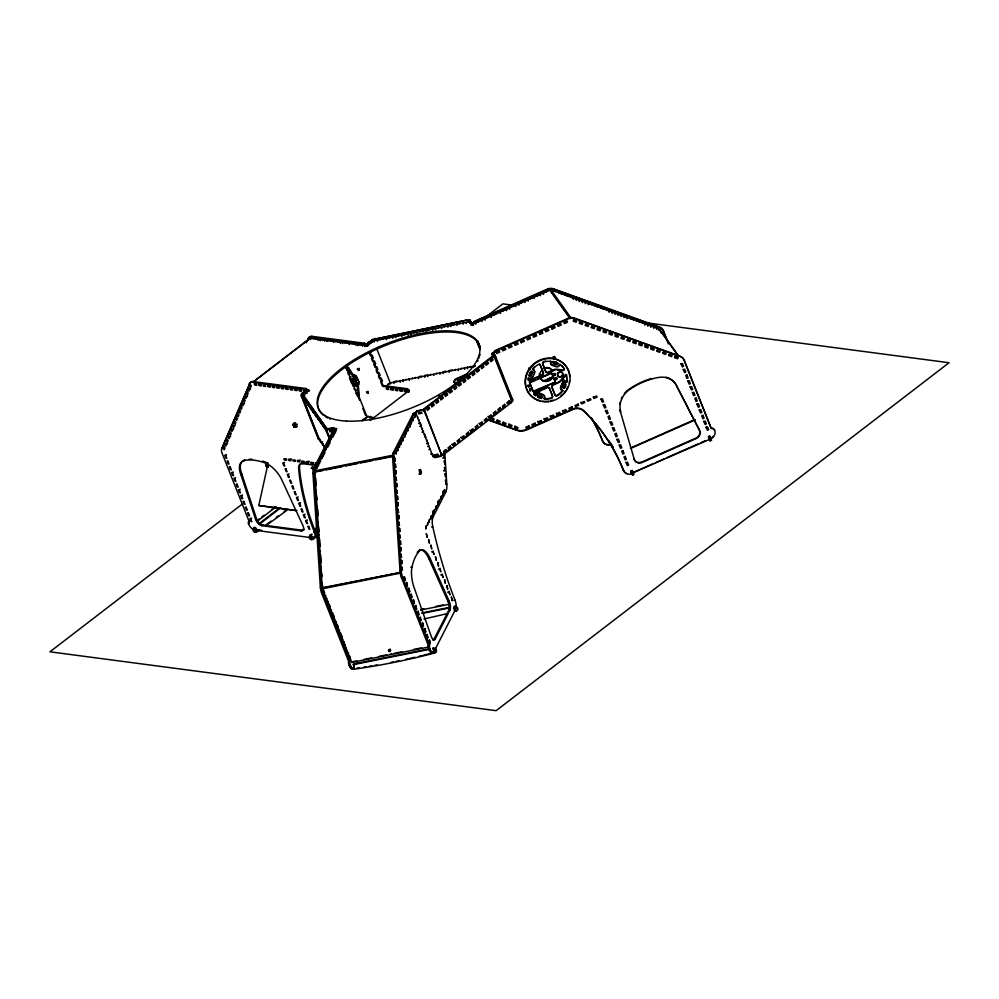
<?xml version="1.0" encoding="UTF-8"?>
<svg xmlns="http://www.w3.org/2000/svg" width="999" height="999" viewBox="0 0 999 999"><rect width="100%" height="100%" fill="white"/><g stroke="black" fill="none" stroke-linecap="round" stroke-linejoin="round"><path stroke-width="1.5" d="M553.508 374.15C554.158 377.11 556.88 372.452 553.908 373.526M390.297 650.824C387.637 647.34 389.011 654.095 390.634 649.937M528.596 378.396L528.421 379.583A1.261 1.149 -35.4 0 0 530.132 380.656L542.232 375.312A2.023 1.848 -35.4 0 0 543.394 372.777L540.471 365.384A1.711 1.561 -35.4 0 0 538.049 364.66L537.587 364.947A20.067 18.319 -35.4 0 0 533.404 368.619L533.066 369.667A3.034 2.772 -35.4 0 1 534.515 373.339L532.842 376.985A3.034 2.772 -35.4 0 1 528.871 378.559L528.271 377.947L528.096 379.133A1.261 1.149 -35.4 0 0 529.807 380.207L541.908 374.862A2.023 1.848 -35.4 0 0 543.069 372.327L540.147 364.935A1.711 1.561 -35.4 0 0 539.398 364.073M566.62 381.493L566.346 381.331A3.034 2.772 -35.4 0 0 562.362 382.917L560.701 386.563A3.034 2.772 -35.4 0 0 562.15 390.222L562.899 390.771L561.9 391.983A20.067 18.319 -35.4 0 1 557.654 395.592L557.492 395.691A1.711 1.561 -35.4 0 1 555.069 394.98L552.147 387.575A2.023 1.848 -35.4 0 1 553.309 385.027L558.354 382.792A7.205 6.581 -35.4 0 0 561.413 380.407L566.458 374.9L566.933 381.943L566.433 374.613L565.159 374.675L561.088 379.945A7.205 6.581 -35.4 0 1 558.041 382.342L552.984 384.578M528.946 375.474L529.832 373.102M539.522 391.196L538.274 392.12L538.261 391.034M552.472 362.038C553.109 365.522 561.301 364.797 556.218 362.15M355.644 378.908L354.957 377.385A5.445 2.91 52.5 0 1 353.833 375.761L348.564 367.744A1.299 0.687 52.5 0 0 347.402 366.795L346.278 367.47L357.654 396.203L358.791 395.542A1.299 0.687 52.5 0 0 359.278 394.817L358.429 387.375A5.445 2.91 52.5 0 1 358.316 385.889L357.592 384.066A7.892 4.221 52.5 0 1 356.606 382.442L355.931 380.731A7.892 4.221 52.5 0 1 355.669 379.208L355.819 378.509L356.705 378.996M296.341 510.651L258.791 505.506L267.52 465.871L268.481 466.183L265.846 465.646L267.52 465.871M435.077 639.223A6.119 2.323 78.7 0 1 431.293 636.5L414.61 588.948A18.407 6.968 78.7 0 1 412.025 566.92L412.337 565.534A69.243 26.236 78.7 0 1 419.992 550.561L420.654 550.049A21.029 7.967 78.7 0 1 430.144 558.528L449.263 601.386A6.119 2.323 78.7 0 1 449.975 610.089L435.077 639.223L433.853 639.472A6.119 2.323 78.7 0 1 433.054 640.234M296.091 426.211L296.978 426.323L293.793 426.848L295.529 425.936L295.08 424.787L293.107 425.124L294.905 423.364M294.118 425.524L293.219 424.662M535.501 395.829L535.314 394.955A3.034 2.772 -35.4 0 1 539.235 393.219L542.857 394.53A3.034 2.772 -35.4 0 1 544.143 398.264L545.466 399.088A20.067 18.319 -35.4 0 0 550.874 398.526L551.386 398.376A1.786 1.636 -35.4 0 0 552.609 396.054L549.687 388.661A2.023 1.848 -35.4 0 0 547.152 387.749L535.039 393.094A1.299 1.186 -35.4 0 0 534.59 395.142L535.639 395.404A3.034 2.772 -35.4 0 1 539.547 393.668L543.181 394.98A3.034 2.772 -35.4 0 1 544.467 398.713L544.28 399.001M559.165 365.159A3.034 2.772 -35.4 0 0 559.577 364.498L559.902 364.947A3.034 2.772 -35.4 0 1 555.981 366.67L552.36 365.359A3.034 2.772 -35.4 0 1 551.061 361.626L549.737 361.251A20.067 18.319 -35.4 0 0 544.318 361.9L544.143 361.963A1.711 1.561 -35.4 0 0 542.919 364.285L545.854 371.69A2.023 1.848 -35.4 0 0 548.389 372.602L553.746 370.229A7.193 6.556 -35.4 0 1 557.192 369.742C559.203 371.141 567.832 371.391 563.161 367.245M563.985 384.091L564.81 383.104M252.759 529.233A6.756 3.609 52.5 0 1 248.551 523.951A3.546 1.898 52.5 0 1 249.038 521.291L222.128 453.309A8.104 4.333 52.5 0 1 221.753 448.638L250.037 383.079A8.154 4.358 52.5 0 1 253.034 381.543L305.619 388.486A3.372 1.798 52.5 0 1 308.391 390.534M250.037 383.079L221.753 448.638M226.611 444.243L225.836 446.066L224.887 445.167L225.662 443.344L226.611 444.243L227.51 443.544M229.695 436.925L228.921 438.748L227.972 437.862L228.746 436.026L229.695 436.925L230.607 436.226M232.779 429.62L232.005 431.443L231.056 430.544L231.83 428.721L232.779 429.62L233.691 428.921M234.328 425.961L233.554 427.784L232.592 426.885L233.366 425.062L234.328 425.961L235.227 425.262M243.581 404.021L242.807 405.844L241.858 404.957L242.62 403.121L243.581 404.021L244.48 403.321M246.666 396.715L245.891 398.539L244.942 397.639L245.717 395.816L246.666 396.715L247.565 396.016M249.75 389.398L248.976 391.221L248.027 390.322L248.801 388.499L249.75 389.398L250.662 388.698M306.218 342.769L308.916 337.837A8.154 4.358 52.5 0 1 311.913 336.313L364.498 343.244A3.372 1.798 52.5 0 1 367.707 346.041M307.717 340.659L308.916 337.837M309.215 339.61L309.678 338.511L310.639 339.41L310.177 338.261L253.434 381.855M562.562 387.125C565.921 392.22 566.883 379.258 563.861 385.664C560.976 390.734 567.207 386.551 565.309 383.092M563.586 385.114L562.937 386.463M570.204 318.781L550.611 291.246L551.161 290.047L659.103 328.958L678.683 356.493M509.09 424.413L508.541 425.611L511.525 426.685L512.062 425.487L508.766 423.963M515.047 426.561L514.497 427.759L517.482 428.833L518.031 427.634L514.735 426.111M573.276 299.413L573.501 297.764L570.841 297.14M576.261 300.487L576.485 298.838M579.245 301.561L579.47 299.912L577.484 299.2M573.751 319.93L573.201 321.129L576.186 322.202L576.735 321.004L573.426 319.48M582.23 302.635L582.454 300.986M585.202 303.708L585.439 302.06M579.707 322.09L579.17 323.289L582.142 324.363L582.692 323.164L579.395 321.628M588.186 304.782L588.411 303.134L591.72 304.658M597.602 328.534L597.052 329.732L600.037 330.806L600.586 329.608L597.277 328.084M609.053 312.312L609.29 310.664L606.63 310.04M603.571 330.681L603.021 331.88L606.006 332.954L606.543 331.755L603.246 330.232M612.037 313.386L612.275 311.738L615.247 312.812L615.022 314.46M609.527 332.829L608.978 334.028L611.962 335.102L612.512 333.903L609.215 332.38M618.006 315.534L618.231 313.886L621.216 314.96L620.991 316.608M615.496 334.977L614.947 336.176L617.931 337.262L618.468 336.051L615.172 334.528M623.963 317.682L624.2 316.034L627.172 317.108L626.947 318.756M633.378 341.433L632.829 342.632L635.814 343.706L636.363 342.507L633.066 340.984M644.842 325.212L645.067 323.564L642.407 322.939M639.348 343.581L638.798 344.78L641.783 345.854L642.332 344.655L639.023 343.132M647.827 326.286L648.051 324.638L651.036 325.711L650.799 327.36M645.304 345.729L644.767 346.928L647.739 348.002L648.289 346.803L644.992 345.279M653.783 328.434L654.008 326.785L656.992 327.859L656.768 329.508M651.273 347.877L650.724 349.076L653.708 350.149L654.258 348.951L650.948 347.427M675.124 356.481L674.575 357.679L677.559 358.753L678.109 357.555L674.812 356.031M529.97 372.814L531.043 371.153M326.473 431.456L326.81 430.794A2.023 1.698 27.1 0 1 327.972 428.696L332.867 427.709A2.023 1.698 27.1 0 1 335.389 429.071L336.638 428.883L335.077 429.795A2.023 1.698 27.1 0 0 332.53 428.371L327.635 429.358A2.023 1.698 27.1 0 0 326.473 431.456L329.608 439.373M327.635 429.358L327.972 428.696M326.823 432.317L326.81 430.794M375.237 338.461A2.01 1.686 27.1 0 0 374.088 340.547L373.738 341.208A2.01 1.686 27.1 0 1 374.887 339.123L467.107 320.017A2.023 1.698 27.1 0 1 469.63 321.378M332.53 428.371L332.867 427.709M329.92 431.693L329.445 430.544L332.867 429.27M428.946 648.875L353.509 664.01L354.32 667.557L353.097 667.807A6.756 2.56 78.7 0 1 349.113 665.346A3.546 1.349 78.7 0 1 348.589 661.263L321.678 593.294A8.104 3.072 78.7 0 1 320.342 587.25L312.949 473.501A8.154 3.084 78.7 0 1 313.586 468.643L333.529 429.657L334.752 429.408A3.372 1.274 78.7 0 1 336.413 429.945M380.032 339.648L380.369 338.986M354.32 667.557A6.756 2.56 78.7 0 1 350.349 665.109A3.546 1.349 78.7 0 1 349.825 661.026L322.902 593.044A8.104 3.072 78.7 0 1 321.566 587L314.185 473.251A8.154 3.084 78.7 0 1 314.822 468.394L334.752 429.408M335.077 429.795L335.414 429.133M322.864 470.504L315.309 472.028L314.86 470.866L336.513 428.534L334.066 429.021M383.092 339.036L383.429 338.374M389.223 337.799L389.56 337.138M392.619 336.526L392.744 338.336M395.691 335.914L395.804 337.724M398.414 335.951L398.751 335.289L396.703 335.701M404.545 334.727L404.882 334.066L401.81 334.677M407.942 333.454L408.067 335.264M413.736 332.879L414.073 332.217M419.867 331.656L420.204 330.994M396.665 381.693L397.015 381.031L393.943 381.643M422.927 331.031L423.264 330.369M400.075 380.407L400.187 382.23M402.797 380.469L403.134 379.795M429.058 329.807L429.395 329.146L427.347 329.558M405.869 379.845L406.206 379.183M408.928 379.233L409.265 378.571M435.527 327.909L435.639 329.732M411.988 378.621L412.337 377.947M438.249 327.959L438.586 327.297M415.06 378.009L415.397 377.335M444.38 326.735L444.717 326.074M421.178 376.773L421.528 376.111L419.48 376.523M447.777 325.449L447.902 327.272M427.659 374.875L427.772 376.698M453.571 324.887L453.908 324.225L451.873 324.638M430.382 374.925L430.719 374.263M428.633 647.015L351.698 662.462L322.515 588.748L322.727 586.151L320.941 586.038L320.791 583.903M350.362 666.97A2.535 2.11 27.1 0 0 353.658 669.243A736.213 614.86 27.1 0 0 434.565 653.009L434.902 652.347A2.535 2.11 27.1 0 0 436.338 649.725A2.535 2.11 27.1 0 0 433.191 648.026L433.991 651.573L432.767 651.81A6.756 2.56 78.7 0 1 428.796 649.362A3.546 1.349 78.7 0 1 428.271 645.279L401.348 577.31A8.104 3.072 78.7 0 1 400.012 571.253L392.632 457.517A8.154 3.084 78.7 0 1 393.269 452.659L413.199 413.673L414.423 413.424A3.372 1.274 78.7 0 1 416.408 414.647L432.829 456.118A2.023 1.698 27.1 0 0 435.352 457.48L440.259 456.493A2.023 1.698 27.1 0 0 441.408 454.395L424.875 411.113A2.023 1.698 27.1 0 0 422.352 409.752L417.445 410.739A2.023 1.698 27.1 0 0 416.171 412.15M459.702 323.651L460.039 322.989M433.991 651.573A6.756 2.56 78.7 0 1 430.02 649.113A3.546 1.349 78.7 0 1 429.495 645.029L402.585 577.06A8.104 3.072 78.7 0 1 401.236 571.003L393.856 457.267A8.154 3.084 78.7 0 1 394.493 452.41L414.423 413.424M399.013 446.116L399.862 444.455L399.463 447.277L399.013 446.116L397.789 446.366M405.781 432.892L406.63 431.231L406.231 434.041L405.781 432.879L404.545 433.141M410.015 424.612L409.615 427.422L410.015 424.612L410.464 425.774M410.851 422.964L411.7 421.303L411.301 424.113L410.851 422.964L409.627 423.214M412.537 419.655L413.386 417.994L412.999 420.816L412.55 419.655M414.747 413.798L416.296 412.837M415.984 413.561L415.959 413.499A2.023 1.698 27.1 0 1 417.107 411.401L417.445 410.739M436.501 373.701L436.85 373.027M324.675 592.694L323.114 593.593M463.099 322.377L463.224 324.188M325.474 596.228L325.811 595.566M439.91 372.415L440.022 374.238M374.887 339.123L467.107 320.017M417.557 417.532L417.894 416.87M417.107 411.401L422.352 409.752M326.611 599.113L326.948 598.451M442.982 371.803L443.094 373.626M418.693 420.417L419.031 419.742M424.875 411.113L424.538 411.775A2.023 1.698 27.1 0 0 422.015 410.414M327.759 601.985L328.097 601.323M424.875 412.637L425.212 411.975M445.704 371.853L446.041 371.191L443.993 371.603M451.823 370.629L452.172 369.955M422.115 429.058L422.452 428.384M331.518 609.964L329.945 610.876M423.588 431.268L422.028 432.167M454.895 370.005L455.232 369.343M424.4 434.815L424.725 434.14L425.537 437.699L425.874 437.025M333.454 616.383L333.791 615.721M461.026 368.781L461.363 368.107M334.59 619.268L332.655 612.849L331.094 613.748M426.673 440.571L427.01 439.91M464.423 367.495L464.535 369.318M335.739 622.14L336.076 621.478M428.146 442.782L426.585 443.693M467.495 366.883L467.607 368.706M470.217 366.933L470.554 366.271M339.161 630.781L339.498 630.119M432.492 455.257L432.829 454.595L433.291 455.744M432.829 456.118L433.166 455.457M341.433 636.538L341.77 635.876M435.352 457.48L435.689 456.818M342.582 639.422L340.634 633.004L339.073 633.915M343.718 642.307L344.056 641.645M441.071 453.534L441.408 452.872M440.259 456.493L440.596 455.831M345.192 644.517L343.631 645.429M348.276 653.821L348.614 653.159M350.562 659.577L349.75 656.043L348.189 656.942M351.698 662.462L352.035 661.8M353.746 666.121L353.509 664.01M433.728 511.063L434.577 509.415L434.178 512.212L433.728 511.063L432.505 511.313M438.798 501.148L439.647 499.488L439.26 502.297L438.798 501.148L437.574 501.386M443.881 491.221L444.717 489.572L444.33 492.37L443.881 491.221L442.644 491.471M356.056 664.16L357.455 661.425M353.658 669.243L353.996 668.581M455.994 608.179A6.756 2.56 78.7 0 0 455.044 600.162A203.321 77.023 78.7 0 1 432.892 527.272L432.792 526.81A10.252 3.884 78.7 0 1 433.067 516.97L445.754 492.157A13.449 5.095 78.7 0 0 446.815 484.103L444.83 453.471M410.851 594.642L411.188 593.98L411.988 597.514L410.851 594.642L409.627 594.88M432.842 551.635L433.179 550.973L433.978 554.52L432.842 551.635L431.605 551.885M389.697 649.612L388.436 649.75L388.961 651.51L390.222 651.36L390.035 648.95M390.222 651.36L390.559 650.699M439.672 568.918L440.01 568.256L440.821 571.803L439.672 568.918L438.449 569.168M419.967 617.669L420.304 617.02L421.103 620.554L419.967 617.669L418.743 617.919M441.958 574.675L442.295 574.013L443.094 577.559L441.958 574.675L440.734 574.924M426.81 634.952L427.147 634.29L427.947 637.837L426.81 634.952L425.586 635.202M448.801 591.957L449.138 591.296L449.937 594.83L448.801 591.957L447.577 592.195M433.853 639.472L448.751 610.339A6.119 2.323 78.7 0 0 448.039 601.635L428.921 558.778A21.029 7.967 78.7 0 0 419.418 550.299L418.768 550.811A69.243 26.236 78.7 0 0 417.182 552.472M454.158 607.017L454.495 606.356A2.535 2.11 27.1 0 1 457.654 608.054A2.535 2.11 27.1 0 1 456.206 610.676L455.869 611.338A2.535 2.11 27.1 0 0 457.317 608.716A2.535 2.11 27.1 0 0 454.158 607.017L455.294 609.889L435.027 649.537M433.416 650.124L433.753 649.462M527.759 385.177L528.571 386.613L529.258 385.102M354.146 378.509L353.334 378.171M562.587 390.322L561.575 391.533A20.067 18.319 -35.4 0 1 557.342 395.142L557.18 395.242A1.711 1.561 -35.4 0 1 554.757 394.518L551.823 387.125M266.184 463.324L268.157 463.249M529.557 389.086L529.945 390.709L530.881 389.185M537.537 395.154C535.776 398.389 545.379 398.601 541.221 396.141M249.126 383.766A8.154 4.358 52.5 0 1 252.123 382.242L253.034 381.543M308.004 338.536A8.154 4.358 52.5 0 1 311.001 337L311.913 336.313M252.947 382.105L309.678 338.511M313.074 338.649L313.986 337.949M315.309 338.936L316.208 338.236M320.679 338.836L319.767 339.523L320.229 340.671M322.003 339.822L325.137 339.423L324.238 340.11L324.687 341.271M328.696 340.709L329.595 340.01M330.931 340.996L331.83 340.297M274.275 386.526L274.737 387.674L272.502 387.387L272.053 386.226L275.187 385.826M335.389 341.583L336.288 340.896M278.733 387.113L279.196 388.261L276.96 387.974L276.511 386.813L279.645 386.413M337.612 341.883L338.524 341.183M283.204 387.699L283.654 388.848L281.431 388.561L280.969 387.412L284.103 387M344.305 342.769L345.217 342.07M346.541 343.057L347.452 342.357M292.12 388.873L292.582 390.035L290.347 389.735L289.897 388.586L293.032 388.186M350.999 343.644L351.91 342.957M353.234 343.943L354.146 343.244M296.591 389.473L297.04 390.621L294.817 390.322L294.355 389.173L297.49 388.773M358.604 343.831L357.692 344.53L358.154 345.679M359.927 344.83L360.839 344.131M252.123 382.242L304.72 389.173L305.619 388.486M363.062 344.418L362.162 345.117L362.612 346.266M311.001 337L363.599 343.943L364.498 343.244M320.204 439.373A2.023 1.511 -82.5 0 1 318.169 438.686L301.286 396.066A2.023 1.511 -82.5 0 1 301.973 393.294L306.481 390.634A2.023 1.511 -82.5 0 1 308.529 391.321L309.453 390.684M372.602 339.835L368.981 342.62A2.023 1.511 -82.5 0 0 368.306 345.392L367.42 345.267A2.023 1.511 -82.5 0 1 368.094 342.495L372.602 339.835A2.023 1.511 -82.5 0 1 374.65 340.522M320.13 439.772A2.023 1.511 -82.5 0 1 319.056 438.811L302.185 396.191A2.023 1.511 -82.5 0 1 302.859 393.419L306.481 390.634M369.106 343.594L372.265 341.97M307.655 391.258L308.566 390.559M470.529 321.903L469.855 319.855L472.764 324.7L471.54 325.237L469.143 321.765L373.626 340.934L367.295 345.791L310.177 338.261M225.649 455.432L226.798 458.316L225.899 458.191L224.763 455.319L226.561 454.732M346.278 367.47L346.503 367.495A1.299 0.687 52.5 0 1 347.664 368.444L348.564 367.744M348.201 369.368L346.403 369.942M408.479 391.084L408.928 392.232A3.034 1.623 52.5 0 0 405.894 389.373L382.467 386.276L380.644 381.668L382.442 381.094L381.306 378.209L379.508 378.796L378.371 375.911L380.169 375.337L379.021 372.452L377.222 373.039L376.086 370.154L377.884 369.58L376.748 366.695L374.95 367.27L373.813 364.398L375.612 363.823L374.463 360.939L372.664 361.513L371.528 358.641L373.326 358.054L372.19 355.182L370.392 355.756L369.243 352.872L371.041 352.297M349.35 372.24L347.552 372.827M350.037 373.976L348.239 374.55M351.173 376.848L349.375 377.422M357.879 396.241A1.299 0.687 52.5 0 0 358.379 395.517L357.53 388.074A5.445 2.91 52.5 0 1 357.417 386.576L356.693 384.765A7.892 4.221 52.5 0 1 355.706 383.141L355.032 381.431A7.892 4.221 52.5 0 1 354.77 379.907L354.046 378.084A5.445 2.91 52.5 0 1 352.934 376.461L353.833 375.761M302.11 530.207L301.198 530.906L261.9 525.711A6.119 3.259 52.5 0 1 255.619 519.48L240.909 474.712A18.407 9.828 52.5 0 1 244.006 460.651L244.905 459.952A18.407 9.828 52.5 0 0 241.82 474.013L256.531 518.781A6.119 3.259 52.5 0 0 262.812 525.024L302.11 530.207A6.119 3.272 52.5 0 0 304.245 529.358M354.046 378.084L354.957 377.385M293.219 425.412L295.567 422.902M232.492 472.714L233.629 475.586L232.742 475.474L231.606 472.589L233.404 472.015M293.681 426.561L295.529 425.936M374.7 364.51L375.612 363.811M354.77 379.907L355.669 379.208M355.032 381.431L355.931 380.731M355.369 382.28L356.268 381.593M355.706 383.141L356.606 382.442M354.57 385.427L352.772 386.014M234.777 478.471L235.914 481.343L235.027 481.231L233.878 478.346L235.677 477.772M356.693 384.765L357.592 384.066M240.909 474.712L241.82 474.013M357.417 386.576L358.316 385.889M357.53 388.074L358.429 387.375M355.482 390.734L356.393 390.035M357.53 392.919L355.731 393.494M244.006 460.651L245.105 460.389A69.243 36.963 52.5 0 1 265.309 463.049L266.745 463.648L267.657 462.962M357.317 395.342L358.216 394.642L367.12 417.132L362.275 420.854M357.654 396.203L359.278 394.817M239.335 489.985L240.472 492.869L239.585 492.744L238.436 489.872L240.235 489.298M283.654 463.086L284.802 465.971L283.903 465.846L282.767 462.974L284.565 462.387M241.621 495.741L242.757 498.626L241.858 498.513L240.722 495.629L242.52 495.054M386.625 385.776L390.284 382.979L475.324 365.909M290.534 459.627L290.996 460.776L288.761 460.489L288.299 459.328L291.446 458.928M241.758 504.458L49.95 651.81L496.141 710.676L949.05 362.737L646.44 322.814M486.775 316.221L502.859 303.871L513.673 305.294M299.463 460.801L299.912 461.963L297.69 461.663L297.227 460.514L300.362 460.114M397.315 389.598L397.777 390.759L395.542 390.459L395.092 389.31L398.226 388.911M288.224 474.6L289.36 477.485L288.461 477.372L287.325 474.488L289.123 473.913M316.82 536.675A736.213 548.975 -82.5 0 1 312.974 539.273L312.088 539.16A2.535 1.886 -82.5 0 1 309.528 538.299A2.535 1.886 -82.5 0 1 310.377 534.84L311.263 534.952L312.412 537.837A6.756 3.609 52.5 0 0 314.585 532.667A203.321 108.541 52.5 0 1 298.614 468.469L298.589 468.119A10.252 5.47 52.5 0 1 302.709 463.686L303.621 462.999L306.668 463.399M298.589 468.119L299.488 467.42A10.252 5.47 52.5 0 1 302.385 462.987M362.6 419.805L367.12 417.132M308.379 461.988L308.841 463.136L306.606 462.837L306.156 461.688L309.29 461.288M368.169 416.059L367.257 416.745L373.951 417.632M370.392 416.346L369.493 417.045L369.942 418.194M405.669 389.335L406.581 388.648M405.894 389.373L406.805 388.673A3.034 1.623 52.5 0 1 409.29 390.522M406.243 390.784L406.705 391.933L404.47 391.633L404.008 390.484L407.155 390.085M370.242 420.454L409.378 390.384M250.737 518.781L251.873 521.665L250.986 521.54L249.837 518.668L251.636 518.094M248.551 523.951L249.463 523.264M255.619 519.48L256.531 518.781M256.731 520.891L259.203 518.993M261.663 517.095L264.136 515.197M271.528 509.515L275.237 506.668M257.617 521.003L276.124 506.793M258.766 523.888L279.732 507.779M259.653 524L280.619 507.892M256.518 528.284L254.72 528.858L254.158 527.422L255.045 527.534L256.194 530.419L309.977 537.512M297.34 497.639L298.476 500.524L297.59 500.399L296.453 497.527L298.251 496.94M261.9 525.711L262.812 525.024M256.194 530.419L257.093 529.72M299.625 503.396L300.761 506.281L299.862 506.168L298.726 503.284L300.524 502.709M423.526 411.138A2.023 1.511 -82.5 0 1 424.275 408.603L492.17 356.443L493.069 356.556A2.01 1.498 -82.5 0 1 495.092 357.23L511.975 399.875A2.01 1.498 -82.5 0 1 511.313 402.634L443.406 454.795L442.52 454.67A2.023 1.511 -82.5 0 1 440.996 454.707M441.408 454.395L424.488 411.488A2.023 1.511 -82.5 0 1 425.162 408.716L493.069 356.556M449.5 391.908L451.76 390.159L452.222 391.308L449.962 393.057L448.613 391.783M458.553 384.94L460.826 383.204L461.276 384.353L459.016 386.101L457.667 384.827M467.619 377.984L469.88 376.248L470.342 377.397L468.069 379.133L466.72 377.872M476.673 371.029L478.933 369.28L479.395 370.442L477.135 372.177L475.786 370.904M485.739 364.061L487.999 362.325L488.449 363.474L486.188 365.222L484.84 363.948M304.183 514.922L305.319 517.794L304.433 517.682L303.284 514.797L305.082 514.223M306.456 520.679L307.605 523.563L306.705 523.439L305.569 520.554L307.367 519.98M314.398 529.607L316.858 527.709M313.748 532.255L317.445 529.408M314.635 532.367L317.108 530.469M314.585 532.667L315.497 531.967A203.321 108.541 52.5 0 1 299.513 467.769L299.488 467.42M312.412 537.837L313.311 537.137A6.756 3.609 52.5 0 0 315.497 531.967M452.559 444.38L454.82 442.644L455.282 443.793L453.009 445.529L451.66 444.268M461.613 437.425L463.886 435.689L464.335 436.838L462.075 438.573L460.726 437.3M470.679 430.469L472.939 428.721L473.401 429.882L471.128 431.618L469.78 430.344M479.732 423.501L481.993 421.765L482.455 422.914L480.194 424.662L478.846 423.389M488.786 416.546L491.058 414.81L491.508 415.959L489.248 417.694L487.899 416.433M442.52 454.67L451.161 448.039M463.499 438.549L477.085 428.121M488.199 419.58L503.009 408.204M624.275 393.731A21.029 19.193 -35.4 0 1 626.972 390.846L628.546 389.635A69.243 63.199 -35.4 0 1 636.163 384.852M619.992 409.865A21.029 19.193 -35.4 0 0 620.404 411.663L620.729 412.112A21.029 19.193 -35.4 0 1 627.297 391.296L628.87 390.085A69.243 63.199 -35.4 0 1 656.73 377.772L658.666 377.435A18.407 16.796 -35.4 0 1 677.297 387.125L699.575 430.382A6.119 5.582 -35.4 0 1 696.291 438.536L642.095 462.487A6.119 5.582 -35.4 0 1 634.24 459.265L633.915 458.816A6.119 5.582 -35.4 0 0 641.77 462.038L642.095 462.487M268.207 466.583L267.882 466.795A2.335 1.736 -82.5 0 1 266.184 466.371M530.094 389.398C528.259 392.682 533.641 389.697 529.82 388.936M356.119 384.215L356.181 385.114M469.293 322.452L468.606 320.429L469.98 319.992M325.249 448.526L319.056 439.335L301.548 394.83L302.909 394.405L327.859 430.057M469.642 322.427L471.266 321.79M302.647 396.953L303.896 399.225L302.647 396.953L303.871 396.403M472.877 325.337A3.372 3.084 -35.4 0 1 474.812 321.104L547.34 289.061A8.154 7.443 -35.4 0 1 553.396 288.773L659.203 326.91A8.104 7.405 -35.4 0 1 663.299 330.844L668.194 342.857M470.442 323.551L471.678 323.014L472.14 324.163L470.879 321.89L471.678 323.014M473.014 325A3.372 3.084 -35.4 0 1 475.137 321.553L547.664 289.51A8.154 7.443 -35.4 0 1 553.721 289.223L659.515 327.36A8.104 7.405 -35.4 0 1 663.611 331.293M303.446 398.077L304.67 397.527M496.615 313.162L493.856 314.972M499.687 311.8L503.084 310.889M507.892 308.179L505.844 309.078L506.618 310.689M513.011 305.906L515.072 305.007L515.846 306.606M532.504 297.302L530.781 298.651M542.757 292.769L546.166 291.858M472.452 324.25L471.216 324.787L468.756 320.529M471.391 324.887L550.149 290.097L569.742 317.632M308.241 404.82L308.703 405.969L307.442 403.696L308.241 404.82L309.478 404.283M310.639 408.191L311.9 410.477L310.639 408.191L311.875 407.654M311.438 409.328L312.675 408.778L306.268 399.775M314.722 412.175L313.499 412.724L312.237 410.452L313.037 411.576L314.273 411.026M316.233 416.071L316.695 417.22L315.434 414.947L316.233 416.071L317.47 415.522L313.474 409.902M317.844 418.319L318.294 419.468L317.045 417.195L317.844 418.319L319.068 417.782M322.64 425.075L323.089 426.223L321.84 423.938L322.64 425.075L323.863 424.525M493.518 352.959A3.372 3.084 -35.4 0 1 495.616 350.349L568.131 318.294A8.154 7.443 -35.4 0 1 574.2 318.019L679.994 356.156A8.104 7.405 -35.4 0 1 684.09 360.09L711.325 428.509A3.546 3.234 -35.4 0 1 714.697 430.407A6.756 6.169 -35.4 0 1 710.826 438.873L709.69 436.001L708.453 436.538L709.602 439.423L632.979 472.689L652.759 463.948M493.806 354.245A3.372 3.084 -35.4 0 1 495.929 350.799L568.456 318.743A8.154 7.443 -35.4 0 1 574.512 318.469L680.307 356.606A8.104 7.405 -35.4 0 1 684.415 360.539M493.056 356.693L491.87 353.683L494.53 352.51M495.866 351.923L499.275 351.011M502.335 349.65L505.419 348.289L505.881 349.45L502.797 350.799L502.022 349.2M508.491 346.928L511.575 345.579L512.037 346.728L508.953 348.089L508.166 346.478M514.647 344.218L517.732 342.857L518.181 344.006L515.097 345.367L514.323 343.768M545.417 330.619L548.501 329.258L548.951 330.407L545.866 331.768L545.092 330.169M551.248 327.447L554.645 326.536L555.107 327.697L552.022 329.046M557.717 325.187L560.476 323.376L561.263 324.975L558.179 326.336L557.392 324.725M301.673 394.955L325.662 428.683L326.885 428.134M521.253 342.645L524.338 341.283L523.876 340.135L520.804 341.496L521.253 342.645L520.804 341.496M493.381 355.169L494.617 354.633L495.479 356.318L512.649 399.65C513.911 401.099 511.201 402.26 511.426 400.199L494.455 357.342L492.007 353.259L492.307 354.433M491.87 353.683L493.618 356.144L494.855 355.607L495.304 356.768M494.542 357.58L495.779 357.03M494.892 358.441L496.116 357.892M454.158 381.506A3.034 2.772 -35.4 0 1 456.081 378.771L467.52 373.726M457.205 383.953L454.657 383.042A3.034 2.772 -35.4 0 1 456.406 379.233L466.446 374.787M459.79 380.781L457.729 381.68L457.267 380.532L460.352 379.17L460.814 380.319M321.341 442.395L322.153 443.519L320.891 441.246L321.353 442.395L322.59 441.845M324.538 446.89L325.349 448.014L324.088 445.741L324.55 446.89L325.786 446.353M564.11 368.556L563.299 369.955L556.868 369.293A7.193 6.556 -35.4 0 0 553.421 369.78L548.064 372.152A2.023 1.848 -35.4 0 1 545.529 371.228L542.607 363.836A1.711 1.561 -35.4 0 1 543.818 361.513L544.005 361.451A20.067 18.319 -35.4 0 1 545.791 361.076M530.906 381.793L535.014 379.97M537.762 378.758L550.124 373.301M529.845 382.842L551.81 373.139L555.344 382.068L533.379 391.77L529.532 382.392L533.379 391.77M542.981 381.231L553.246 376.698M658.566 330.157L659.802 329.62L678.496 355.906M511.076 399.325L512.312 398.788M511.426 400.199L512.649 399.65M533.066 391.321L555.344 382.068M534.727 392.644L546.828 387.3A2.023 1.848 -35.4 0 1 549.363 388.211L552.285 395.604A1.786 1.636 -35.4 0 1 551.061 397.927L550.561 398.077A20.067 18.319 -35.4 0 1 545.142 398.638L543.956 398.551M538.149 421.803L541.221 420.442L541.67 421.59L538.598 422.952L537.824 421.353M544.293 419.081L547.377 417.719L547.827 418.881L544.755 420.229L543.98 418.631M550.449 416.358L553.521 415.01L553.983 416.158L550.911 417.52L550.124 415.909M556.605 413.648L559.677 412.287L560.139 413.436L557.055 414.797L556.281 413.199M562.762 410.926L565.834 409.565L566.283 410.714L563.211 412.075L562.437 410.477M581.218 402.772L584.29 401.411L584.752 402.56L581.668 403.921L580.894 402.322M587.375 400.05L590.446 398.688L590.896 399.837L587.824 401.198L587.05 399.6M593.518 397.327L596.603 395.979L597.052 397.127L593.98 398.489L593.206 396.878M525.724 429.72A13.449 12.275 -35.4 0 0 526.548 429.383L532.142 426.91M534.94 425.674L572.689 408.991A10.252 9.353 -35.4 0 1 576.473 408.079M488.299 420.055L516.795 430.332A13.449 12.275 -35.4 0 0 526.86 429.832L573.014 409.44A10.252 9.353 -35.4 0 1 583.653 410.901L583.329 410.452A10.252 9.353 -35.4 0 0 577.422 408.079M601.198 399.35L602.422 398.813L603.558 401.698L602.335 402.235L600.874 398.901M681.181 364.011L682.417 363.461L683.553 366.346L682.329 366.895L680.868 363.561M603.471 405.119L604.707 404.57L605.844 407.455L604.607 407.992L603.159 404.67M683.466 369.767L684.69 369.23L685.838 372.103L684.602 372.652L683.141 369.318M605.756 410.876L606.98 410.327L608.129 413.211L606.893 413.748L605.431 410.427M688.024 381.293L689.26 380.744L690.396 383.628L689.16 384.165L687.712 380.844M610.314 422.39L611.538 421.853L612.687 424.725L611.45 425.274L609.989 421.94M690.309 387.05L691.533 386.501L692.682 389.385L691.445 389.922L689.984 386.601M612.599 428.146L613.823 427.609L614.959 430.482L613.736 431.031L612.275 427.697M692.582 392.807L693.818 392.257L694.954 395.142L693.731 395.691L692.27 392.357M617.157 439.672L618.381 439.123L619.53 442.008L618.294 442.545L616.833 439.223M697.152 404.32L698.376 403.783L699.512 406.655L698.289 407.205L696.827 403.871M619.43 445.429L620.666 444.88L621.803 447.764L620.579 448.314L619.118 444.98M699.425 410.089L700.661 409.54L701.798 412.425L700.561 412.962L699.113 409.627M630.431 448.052L693.718 420.079M630.706 448.401L695.404 419.817M703.983 421.603L705.219 421.054L706.355 423.938L705.132 424.475L703.671 421.153M626.273 462.712L627.509 462.162L628.646 465.047L627.409 465.584L625.948 462.262M706.268 427.36L707.492 426.823L708.641 429.695L707.404 430.244L705.943 426.91M641.77 462.038L695.978 438.086A6.119 5.582 -35.4 0 0 699.263 429.932L676.972 386.675A18.407 16.796 -35.4 0 0 666.108 377.222M583.641 410.751A203.321 185.564 -35.4 0 1 623.314 470.192L623.638 470.641A6.756 6.169 -35.4 0 0 632.067 473.676L630.931 470.804C632.529 469.068 635.764 475.499 632.642 475.124A736.213 65.884 66.2 0 1 631.018 473.002M631.493 472.24L632.729 471.703M709.028 437.987L710.252 437.437M655.581 462.699L664.06 458.953M666.882 457.704L697.976 443.968M700.799 442.719L705.032 440.846M708.553 438.748A736.213 65.884 66.2 0 0 710.164 440.859L711.575 440.284L709.69 436.001M529.895 369.018L528.521 368.244M552.959 361.463L555.931 362.038M379.345 339.185L377.297 339.598L377.422 341.408M434.503 328.122L432.455 328.534L432.579 330.344M456.98 323.614L459.016 323.201M426.635 375.075L424.587 375.499L424.7 377.31M449.1 370.579L451.148 370.167M329.895 431.693L332.979 431.081L332.505 429.932M421.778 413.261L418.706 413.873L418.256 412.724L421.316 412.1L421.778 413.261M331.643 435.889L332.867 435.639L333.329 436.8M330.794 437.55L332.03 437.3M329.957 439.198L331.181 438.948M329.108 440.859L330.332 440.609M418.606 423.539L420.167 422.627L421.316 425.512M328.259 442.507L329.495 442.257L329.945 443.419M419.742 426.411L420.979 426.173M326.573 445.816L327.797 445.566L328.246 446.728M325.724 447.465L326.948 447.215M324.875 449.125L326.111 448.876M324.038 450.774L325.262 450.524M323.189 452.435L324.413 452.185L324.875 453.334M320.654 457.392L321.878 457.142L322.327 458.304M319.805 459.053L321.029 458.791M318.956 460.701L320.192 460.452L320.642 461.613M318.119 462.35L319.343 462.1L319.792 463.261M315.572 467.32L316.808 467.07L317.257 468.219M313.586 468.643L314.822 468.394M393.269 452.659L394.493 452.41M314.735 468.968L315.959 468.718M427.722 446.565L428.958 446.328M314.86 470.866L393.306 455.132M324.213 591.533L322.29 587.724L314.747 471.678L393.194 455.931M325.874 469.905L342.47 466.57M345.479 465.971L357.555 463.548M360.577 462.949L372.639 460.514M375.661 459.915L393.768 456.281M428.871 449.45L430.094 449.213M312.949 473.501L314.185 473.251M392.632 457.517L393.856 457.267M313.649 473.851L315.434 473.951M315.085 476.81L313.861 477.06L314.423 477.397M393.531 461.063L395.317 461.163L394.543 457.617L394.755 460.826M430.694 454.058L431.918 453.821M434.902 454.77L437.987 454.145L438.449 455.294L435.352 455.919L434.902 454.77L435.377 455.906M436.913 456.568L439.36 456.068M442.669 457.929L444.455 458.029L443.681 454.47L443.893 457.679M314.685 489.872L315.921 489.635M315.11 496.291L314.897 493.081L316.121 492.832L317.108 499.6L316.546 499.25M396.004 480.057L395.791 476.848L396.566 480.394L394.78 480.294L395.129 485.639M443.494 470.754L445.279 470.854L444.518 467.295L444.717 470.504M315.734 505.906L316.958 505.656M395.616 493.119L397.402 493.219L396.628 489.672L396.84 492.882M445.591 484.353L446.815 484.103M444.518 492.407L445.754 492.157M316.77 521.928L317.994 521.69M398.089 512.112L397.877 508.903L398.651 512.462L396.865 512.35L397.065 515.559M317.607 534.752L319.393 534.852M318.019 541.171L317.819 537.962L319.043 537.712M431.843 517.207L433.067 516.97M397.689 525.174L399.488 525.274L398.713 521.728L398.926 524.937M431.568 527.06L432.792 526.81M318.644 550.786L320.429 550.886M320.08 553.746L318.856 553.983L319.418 554.333M398.526 537.999L400.312 538.099L399.55 534.552L399.75 537.749M319.692 566.808L320.916 566.57M320.105 573.226L319.892 570.017L321.116 569.767L322.103 576.523L321.541 576.186M419.418 550.299L420.654 550.049M400.999 556.992L400.799 553.783L401.561 557.33L399.775 557.23L400.124 562.574M428.921 558.778L430.144 558.528M320.729 582.842L321.953 582.592M410.801 567.17L412.025 566.92M400.611 570.054L402.397 570.154L401.623 566.608L401.835 569.805M320.342 587.25L321.566 587M400.012 571.253L401.236 571.003M322.29 587.724L401.298 572.327L322.852 588.086M322.515 588.748L400.961 573.001M321.678 593.294L322.902 593.044M401.348 577.31L402.585 577.06M327.672 605.119L329.233 604.208L330.369 607.08M328.808 607.991L330.032 607.742M453.821 600.411L455.044 600.162M448.039 601.635L449.263 601.386M335.652 625.274L337.212 624.363L338.349 627.247M420.791 609.415L423.813 608.803M435.876 606.381L443.419 604.87M420.454 610.077L449.113 604.32M336.788 628.146L338.012 627.909M421.59 612.949L450.249 607.205M422.764 613.311L449.912 607.867M453.509 608.703L455.069 607.792L454.495 606.356M448.751 610.339L449.975 610.089M454.07 610.139L455.294 609.889M344.767 648.314L345.991 648.064M345.916 651.186L347.14 650.936M348.589 661.263L349.825 661.026M428.271 645.279L429.495 645.029M353.546 661.5L356.556 660.888M364.111 659.377L371.653 657.866M379.195 656.343L386.738 654.832M394.28 653.321L401.823 651.81M413.886 649.387L421.428 647.876M349.113 665.346L350.349 665.109M428.796 649.362L430.02 649.113M353.171 664.672L428.608 649.537M529.982 369.568L528.883 368.456L530.644 368.194M390.247 654.058L391.508 653.908M541.146 398.089C546.316 395.379 530.769 395.192 541.52 398.539M538.948 390.746L539.685 392.12L538.036 392.157M368.094 342.495L368.981 342.62M346.066 366.621L346.628 367.52M345.729 368.219L347.527 367.632L346.416 364.822M387.999 383.916L388.898 384.028M406.805 388.673L383.379 385.589L384.278 385.714L383.366 386.401L370.142 352.997M511.313 402.634L510.414 402.51A2.01 1.498 -82.5 0 0 510.739 402.185M353.908 388.886L354.807 389.011M306.418 389.947L309.315 390.334L303.009 395.179L305.469 398.651M305.507 390.646L303.284 390.347L303.733 391.508M305.731 392.282L307.08 393.556M424.275 408.603L425.162 408.716M301.973 393.294L302.859 393.419M301.286 396.066L302.185 396.191M301.636 396.928L302.522 397.053M293.107 425.124L293.993 425.237M293.793 426.848L295.017 427.085M317.819 437.824L318.718 437.937M318.169 438.686L319.056 438.811M317.307 463.161L315.072 462.862L315.534 464.023M302.709 463.686L316.408 465.497M266.109 463.661L267.695 465.409L265.784 464.96L266.808 465.971M267.357 466.521L268.356 466.845M258.791 505.506L296.903 510.539M311.276 534.14L312.175 534.265M310.951 536.276L311.838 536.401M258.629 529.932L261.701 530.332M259.315 530.132A736.213 548.975 -82.5 0 1 256.755 531.855L255.869 531.743A736.213 548.975 -82.5 0 0 258.429 530.019M562.899 390.771L562.474 390.671A3.034 2.772 -35.4 0 1 561.013 387.013L562.687 383.366A3.034 2.772 -35.4 0 1 566.658 381.78L566.933 381.943M540.958 396.054L538.586 395.142M554.62 290.959L552.959 290.684M554.457 365.784L552.035 364.91A3.034 2.772 -35.4 0 1 550.749 361.176M489.41 420.129L516.483 429.882A13.449 12.275 -35.4 0 0 524.9 430.007M368.069 391.271L367.42 391.633L368.219 392.757M317.582 515.272L318.144 515.621L317.732 509.215L315.934 509.115L315.796 506.968M318.206 524.887L319.18 531.655L318.619 531.306M359.153 368.394L358.329 368.456L359.116 369.767M531.992 371.091C532.292 373.064 531.306 376.498 528.958 375.711M351.273 379.732L353.696 381.418M559.877 364.185L562.337 366.433M535.177 395.379L534.265 394.692A1.299 1.186 -35.4 0 1 533.953 394.205M352.635 379.133C354.483 379.046 350.711 377.572 353.259 379.595M312.175 466.808L312.375 468.306L311.213 468.294M583.329 410.452L583.965 411.201A203.321 185.564 -35.4 0 1 623.638 470.641M351.348 382.292L352.46 383.266A3.009 1.598 52.5 0 0 354.033 383.591M562.025 365.984L563.486 367.694M710.164 440.859L708.453 436.538M632.642 475.124L630.931 470.804M354.121 384.565L351.186 380.369M302.909 394.405L302.947 395.042M639.422 321.865L636.438 320.791M714.697 430.407L714.385 429.957A3.546 3.234 -35.4 0 0 711.001 428.059L684.09 360.09M633.466 319.717L630.481 318.631M603.646 308.966L600.661 307.892M597.677 306.818L594.692 305.744M567.869 296.066L564.885 294.992M561.9 293.918L558.916 292.844M551.161 290.047L570.754 317.582M540.009 294.58L536.938 295.941M527.372 299.563L528.159 301.174M521.553 302.734L518.469 304.096M608.653 440.472L613.099 446.728M632.067 473.676L631.181 471.79M508.916 307.717L509.702 309.328M591.695 418.544A203.321 185.564 -35.4 0 1 602.522 440.946L602.834 441.396A6.756 6.169 -35.4 0 0 611.276 444.443M551.186 377.61L548.114 378.958M484.303 318.594L485.089 320.204M481.231 319.955L482.005 321.566M478.471 321.765L475.074 322.677L475.861 324.275M494.617 354.633L493.231 352.709L493.556 353.946M494.855 355.619L494.055 354.483L494.505 355.644M492.32 354.845L493.281 356.181L492.819 355.02M479.632 346.041L477.672 340.734M510.701 396.528L511.5 397.652M453.871 381.443L455.981 384.39M318.269 416.645L324.663 425.649M325.474 426.773L327.073 429.021M493.618 356.156L494.093 356.843M325.662 428.683L329.071 436.75M347.664 368.444L352.934 376.461M611.338 445.129L611.525 445.429A736.213 65.884 66.2 0 0 612.787 447.315M355.232 375.112L355.182 376.074L354.046 375.162M663.299 330.844L668.456 343.856M659.802 329.62L661.163 333.067M632.155 470.254L633.291 473.139M550.149 290.097L550.611 291.246M543.081 293.219L543.543 294.368M539.997 294.58L540.459 295.729M551.56 327.897L552.035 329.058M533.853 297.302L534.315 298.451M524.612 301.373L525.087 302.522M551.498 372.689L555.032 381.618M518.469 304.096L518.931 305.244M545.042 380.319L545.491 381.481M499.999 312.25L500.474 313.399M490.771 316.333L491.233 317.482M499.263 351.011L499.725 352.16L496.64 353.521L496.191 352.372M510.064 395.641L510.414 396.503M476.61 340.509L479.982 349.038M477.11 342.182L479.345 347.827M465.834 322.427L466.283 323.576M456.63 324.275L457.092 325.424M473.276 366.308L473.738 367.47M450.512 325.499L450.961 326.648M441.308 327.347L441.77 328.496M457.954 369.393L458.416 370.542M454.195 381.893L454.657 383.042M448.763 371.228L449.225 372.39M425.999 330.419L426.448 331.568M416.795 332.267L417.257 333.416M433.441 374.313L433.903 375.462M410.676 333.491L411.126 334.653M401.473 335.339L401.935 336.488M418.119 377.385L418.581 378.546M408.928 379.233L409.378 380.382M386.151 338.411L386.613 339.573M402.797 380.457L403.259 381.618M393.606 382.305L394.056 383.454M373.626 340.934L374.076 342.083M376.561 348.314L390.621 383.841M364.385 345.417L364.847 346.566M355.469 344.23L355.919 345.392M348.776 343.356L349.225 344.505M356.193 375.574L358.716 381.943M342.083 342.47L342.532 343.619M371.728 417.332L372.177 418.494M339.847 342.17L340.309 343.331M357.879 395.929L359.553 400.149M362.887 408.579L365.671 415.609M349.937 378.858L351.636 383.154M333.154 341.296L333.616 342.445M326.461 340.409L326.923 341.558M317.545 339.235L317.994 340.384M433.191 648.026L434.328 650.911M335.414 430.681L335.864 431.843M334.565 432.33L335.015 433.491M333.716 433.991L334.166 435.152M327.709 433.067L329.395 437.3M328.646 443.906L329.096 445.067M313.037 411.576L313.499 412.724M304.358 394.143L304.82 395.292M323.576 453.833L324.026 454.995M322.727 455.482L323.177 456.643M318.494 463.761L318.943 464.91M317.645 465.409L318.107 466.57M294.181 424.675L294.643 425.824M310.377 534.84L311.513 537.724M355.594 379.046L356.918 380.107L356.493 378.146M620.404 411.663L634.24 459.265M393.743 464.273L394.081 469.617M395.816 496.328L396.029 499.537M397.764 526.248L398.114 531.593M398.738 541.208L399.088 546.553M315.709 478.221L316.196 485.701M319.668 539.135L320.155 546.615M320.716 555.157L321.191 562.637M314.061 480.257L314.21 482.392M316.983 525.137L317.195 528.346M319.068 557.192L319.205 559.328M557.917 366.121A3.034 2.772 -35.4 0 1 555.669 366.221M540.172 400.724A22.965 20.954 -35.4 0 1 525.586 377.235A22.965 20.954 -35.4 0 1 549.025 358.067A22.965 20.954 -35.4 0 1 569.717 376.561M569.555 380.806A22.965 20.954 -35.4 0 1 569.155 382.917M567.719 387.038A22.965 20.954 -35.4 0 1 566.708 388.998M565.521 390.871A22.965 20.954 -35.4 0 1 564.148 392.632M562.612 394.28A22.965 20.954 -35.4 0 1 560.938 395.779M553.109 400.112A22.965 20.954 -35.4 0 1 550.973 400.736M548.788 401.148A22.965 20.954 -35.4 0 1 542.27 401.136M551.997 385.439A2.023 1.848 -35.4 0 1 552.335 385.027M533.079 368.169A20.067 18.319 -35.4 0 1 534.365 366.833M532.529 376.536A3.034 2.772 -35.4 0 1 528.558 378.109M532.742 369.218A3.034 2.772 -35.4 0 1 534.19 372.889M533.99 393.394A1.299 1.186 -35.4 0 1 534.215 393.032M559.765 371.665A2.697 2.46 -35.4 0 1 562.624 374.163A2.697 2.46 -35.4 0 1 559.34 376.685A2.697 2.46 -35.4 0 1 557.617 373.314M557.979 372.727A2.697 2.46 -35.4 0 1 558.491 372.227M357.729 383.479A7.205 3.846 52.5 0 1 356.119 382.979M353.147 375.886A2.697 1.436 52.5 0 1 353.846 377.073M447.952 613.374A736.213 614.86 27.1 0 1 423.951 618.93M434.902 652.347A736.213 614.86 27.1 0 1 423.002 655.369M421.678 655.694A736.213 614.86 27.1 0 1 419.018 656.331M415.022 657.267A736.213 614.86 27.1 0 1 409.677 658.478M408.341 658.778A736.213 614.86 27.1 0 1 405.669 659.365M398.951 660.789A736.213 614.86 27.1 0 1 396.253 661.338M393.556 661.887A736.213 614.86 27.1 0 1 390.846 662.412M377.285 664.922A736.213 614.86 27.1 0 1 374.55 665.384M371.828 665.846A736.213 614.86 27.1 0 1 369.093 666.296M366.358 666.733A736.213 614.86 27.1 0 1 363.611 667.157M359.503 667.782A736.213 614.86 27.1 0 1 356.755 668.194M352.123 668.269A2.535 2.11 27.1 0 1 351.586 667.906M351.149 667.432A2.535 2.11 27.1 0 1 350.849 666.882M432.854 648.688A2.535 2.11 27.1 0 1 436.001 650.386A2.535 2.11 27.1 0 1 434.565 653.009M312.974 539.273A2.535 1.886 -82.5 0 1 310.427 538.424A2.535 1.886 -82.5 0 1 311.263 534.952M256.755 531.855A2.535 1.886 -82.5 0 1 254.208 531.006A2.535 1.886 -82.5 0 1 255.045 527.534M287.113 510.052A736.213 548.975 -82.5 0 1 266.97 524.85M286.214 509.927A736.213 548.975 -82.5 0 1 284.216 511.451M278.209 515.971A736.213 548.975 -82.5 0 1 276.199 517.457M271.154 521.128A736.213 548.975 -82.5 0 1 266.071 524.737M255.394 532.005A2.535 1.886 -82.5 0 1 253.222 530.594A2.535 1.886 -82.5 0 1 254.158 527.422M352.135 384.24A3.009 1.598 52.5 0 0 353.122 384.29L353.496 382.043L351.198 379.445A3.009 1.598 52.5 0 0 350.137 379.208M249.026 459.315A69.243 36.963 52.5 0 1 252.21 459.278M262.562 461.101A69.243 36.963 52.5 0 1 266.209 462.35M249.263 522.639A3.546 1.898 52.5 0 1 249.263 521.316M297.153 426.473A2.335 1.249 52.5 0 1 295.542 426.061M295.105 425.661A2.335 1.249 52.5 0 1 294.717 425.187M294.193 424.163A2.335 1.249 52.5 0 1 294.106 423.239M296.903 423.951A2.335 1.249 52.5 0 1 297.215 424.475M304.72 389.173A3.372 1.798 52.5 0 1 307.48 391.221M266.745 463.648A21.029 11.226 52.5 0 1 281.918 480.107L303.009 525.749A6.119 3.272 52.5 0 1 301.198 530.906M552.934 377.023A7.143 6.518 -35.4 0 1 542.195 380.282A7.143 6.518 -35.4 0 1 542.607 369.618M544.218 368.656A7.143 6.518 -35.4 0 1 552.285 370.392M713.274 436.301A6.756 6.169 -35.4 0 1 712.025 437.525M626.723 473.464A6.756 6.169 -35.4 0 1 623.314 470.192M637.287 384.253A69.243 63.199 -35.4 0 1 641.907 382.018M643.081 381.518A69.243 63.199 -35.4 0 1 646.64 380.119M647.851 379.695A69.243 63.199 -35.4 0 1 651.485 378.546M619.83 404.295A21.029 19.193 -35.4 0 1 620.142 402.422M621.303 398.763A21.029 19.193 -35.4 0 1 622.127 397.015M552.609 376.573A7.143 6.518 -35.4 0 1 539.797 377.172M539.398 375.499A7.143 6.518 -35.4 0 1 539.472 373.738M545.654 367.669A7.143 6.518 -35.4 0 1 550.736 368.768M551.96 369.942A7.143 6.518 -35.4 0 1 552.809 371.428M591.358 417.857A203.321 185.564 -35.4 0 1 602.834 441.396M610.951 443.993A6.756 6.169 -35.4 0 1 602.522 440.946M413.199 413.673A3.372 1.274 78.7 0 1 414.685 413.923M419.218 474.113A2.335 0.887 78.7 0 1 418.968 473.826M419.143 469.842A2.335 0.887 78.7 0 1 420.067 471.928A2.335 0.887 78.7 0 1 419.892 474.075M333.529 429.657A3.372 1.274 78.7 0 1 335.189 430.194M314.235 480.544A22.965 17.12 -82.5 0 1 313.873 478.396M314.036 469.48A22.965 17.12 -82.5 0 1 315.097 465.134M268.319 467.033A2.335 1.736 -82.5 0 1 267.07 463.211M354.42 384.303A7.143 3.809 52.5 0 1 351.81 381.843M363.599 343.943A3.372 1.798 52.5 0 1 366.358 345.991M352.672 374.325A7.143 3.809 52.5 0 1 358.142 379.857A7.143 3.809 52.5 0 1 358.229 385.626M371.715 339.71A2.023 1.511 -82.5 0 1 373.763 340.397M305.594 390.509A2.023 1.511 -82.5 0 1 307.63 391.196M441.745 453.733A2.023 1.698 27.1 0 1 441.046 455.669M433.966 456.431A2.023 1.698 27.1 0 1 433.566 456.081M466.77 320.679A2.023 1.698 27.1 0 1 469.293 322.04M443.406 454.795A2.023 1.511 -82.5 0 1 441.371 454.108M492.17 356.443A2.01 1.498 -82.5 0 1 493.981 356.705M511.226 401.011A2.01 1.498 -82.5 0 1 511.001 401.76M480.057 347.515A86.451 34.478 -21.6 0 0 462.312 333.579L461.675 333.429A86.451 34.478 -21.6 0 0 364.323 355.294A86.451 34.478 -21.6 0 0 319.081 410.002M480.032 354.258A86.451 34.478 -21.6 0 1 479.57 356.193M479.083 357.679A86.451 34.478 -21.6 0 1 478.896 358.179M478.046 360.214A86.451 34.478 -21.6 0 1 477.547 361.251M475.074 365.472A86.451 34.478 -21.6 0 1 474.712 366.009M462.15 379.745A86.451 34.478 -21.6 0 1 461.526 380.294M439.448 395.804A86.451 34.478 -21.6 0 1 438.573 396.303M330.457 419.168A86.451 34.478 -21.6 0 1 329.932 418.956M327.897 418.069A86.451 34.478 -21.6 0 1 326.948 417.582M326.049 417.082A86.451 34.478 -21.6 0 1 325.187 416.546M323.226 415.122A86.451 34.478 -21.6 0 1 319.268 410.377M357.417 369.155L358.803 370.417L357.417 369.155M366.521 392.145L367.907 393.419L366.521 392.145M527.872 386.076C529.445 389.348 530.369 383.117 527.872 386.076M553.833 374.6C555.407 377.872 556.343 371.64 553.833 374.6M555.132 378.234C556.705 381.506 557.642 375.287 555.132 378.234M555.456 378.683C557.03 381.955 557.954 375.736 555.456 378.683M312.013 467.694C313.037 471.128 314.086 464.822 312.013 467.694M532.779 372.302C531.705 373.601 531.78 377.522 529.27 375.924C529.782 374.3 531.018 370.142 532.779 372.302M557.842 363.461C553.109 366.221 551.086 358.966 557.842 363.461M553.134 357.155C553.234 360.864 557.255 356.318 553.733 357.18C553.621 360.577 556.256 354.595 553.134 357.155M562.237 380.144C563.249 383.653 565.147 377.585 562.237 380.144M562.562 380.594C563.561 384.103 565.471 378.034 562.562 380.594M354.97 385.027L355.831 385.964L354.97 385.027M224.113 446.99L223.339 448.826L224.3 449.725L225.062 447.889L224.113 446.99M227.198 439.685L226.423 441.508L227.385 442.407L228.147 440.584L227.198 439.685M230.282 432.367L229.508 434.203L230.469 435.102L231.244 433.266L230.282 432.367M234.915 421.403L234.141 423.226L235.09 424.125L235.864 422.302L234.915 421.403M236.451 417.744L235.689 419.58L236.638 420.479L237.412 418.643L236.451 417.744M237.999 414.098L237.225 415.921L238.174 416.82L238.948 414.985L237.999 414.098M239.535 410.439L238.773 412.262L239.723 413.161L240.497 411.338L239.535 410.439M241.084 406.78L240.309 408.603L241.271 409.503L242.033 407.679L241.084 406.78M244.168 399.463L243.394 401.298L244.355 402.197L245.117 400.362L244.168 399.463M247.252 392.157L246.478 393.981L247.44 394.88L248.202 393.057L247.252 392.157M250.337 384.84L249.563 386.675L250.524 387.575L251.298 385.739L250.337 384.84M491.196 417.957L490.646 419.155L493.631 420.229L494.18 419.031L491.196 417.957M497.165 420.117L496.615 421.316L499.587 422.39L500.137 421.191L497.165 420.117M503.121 422.265L502.572 423.464L505.556 424.538L506.106 423.339L503.121 422.265M585.676 324.238L585.127 325.437L588.111 326.511L588.661 325.312L585.676 324.238M591.633 326.386L591.096 327.585L594.068 328.659L594.617 327.46L591.633 326.386M621.453 337.138L620.903 338.336L623.888 339.41L624.437 338.211L621.453 337.138M627.422 339.285L626.873 340.484L629.857 341.558L630.406 340.359L627.422 339.285M657.242 350.025L656.693 351.236L659.665 352.31L660.214 351.111L657.242 350.025M663.199 352.185L662.649 353.384L665.634 354.458L666.183 353.259L663.199 352.185M669.168 354.333L668.618 355.532L671.603 356.606L672.14 355.407L669.168 354.333M396.478 451.073L396.079 453.883L396.478 451.073M398.164 447.764L397.777 450.586L398.164 447.764M401.548 441.158L401.161 443.968L401.548 441.158M403.246 437.849L402.847 440.659L403.246 437.849M404.932 434.54L404.545 437.35L404.932 434.54M408.316 427.922L407.929 430.731L408.316 427.922M415.084 414.697L414.685 417.507L415.084 414.697M426.111 525.949L425.724 528.758L426.111 525.949M427.809 522.639L427.422 525.449L427.809 522.639M429.495 519.33L429.108 522.14L429.495 519.33M431.193 516.033L430.806 518.831L431.193 516.033M432.879 512.724L432.492 515.521L432.879 512.724M436.263 506.106L435.876 508.916L436.263 506.106M437.962 502.797L437.562 505.606L437.962 502.797M441.333 496.178L440.946 498.988L441.333 496.178M443.032 492.869L442.644 495.679L443.032 492.869M404.345 576.698L405.144 580.244L404.345 576.698M426.336 533.703L427.135 537.237L426.336 533.703M406.63 582.454L407.43 586.001L406.63 582.454M428.608 539.46L429.42 543.006L428.608 539.46M408.903 588.224L409.702 591.758L408.903 588.224M430.894 545.217L431.693 548.763L430.894 545.217M413.461 599.737L414.273 603.271L413.461 599.737M435.452 556.743L436.251 560.277L435.452 556.743M415.746 605.494L416.546 609.04L415.746 605.494M437.737 562.499L438.536 566.033L437.737 562.499M418.032 611.251L418.831 614.797L418.032 611.251M422.589 622.777L423.389 626.311L422.589 622.777M444.58 579.77L445.379 583.316L444.58 579.77M424.862 628.533L425.674 632.067L424.862 628.533M446.853 585.539L447.652 589.073L446.853 585.539M429.433 640.047L430.232 643.593L429.433 640.047M451.411 597.052L452.222 600.586L451.411 597.052M367.445 345.329L366.533 346.029L368.331 345.442L367.42 345.267M429.12 407.555L426.86 409.303L427.31 410.452L429.57 408.716L429.12 407.555M433.653 404.083L431.381 405.819L431.843 406.968L434.103 405.232L433.653 404.083M438.174 400.599L435.914 402.335L436.363 403.496L438.636 401.748L438.174 400.599M442.707 397.115L440.447 398.863L440.896 400.012L443.156 398.276L442.707 397.115M447.24 393.643L444.967 395.379L445.429 396.528L447.689 394.792L447.24 393.643M456.293 386.688L454.033 388.424L454.483 389.573L456.755 387.837L456.293 386.688M465.347 379.72L463.086 381.468L463.548 382.617L465.809 380.881L465.347 379.72M474.413 372.764L472.14 374.5L472.602 375.661L474.862 373.913L474.413 372.764M483.466 365.809L481.206 367.545L481.655 368.693L483.928 366.958L483.466 365.809M492.532 358.853L490.259 360.589L490.721 361.738L492.982 360.002L492.532 358.853M445.766 449.6L443.506 451.336L443.956 452.497L446.216 450.749L445.766 449.6M450.299 446.116L448.027 447.864L448.489 449.013L450.749 447.277L450.299 446.116M459.353 439.16L457.092 440.909L457.542 442.058L459.802 440.309L459.353 439.16M468.406 432.205L466.146 433.941L466.595 435.089L468.868 433.354L468.406 432.205M477.472 425.249L475.199 426.985L475.661 428.134L477.922 426.398L477.472 425.249M486.525 418.281L484.265 420.03L484.715 421.178L486.988 419.443L486.525 418.281M495.579 411.326L493.319 413.062L493.781 414.223L496.041 412.475L495.579 411.326M500.112 407.842L497.852 409.59L498.301 410.739L500.574 409.003L500.112 407.842M504.645 404.37L502.372 406.106L502.834 407.255L505.094 405.519L504.645 404.37M509.178 400.886L506.905 402.634L507.367 403.783L509.627 402.035L509.178 400.886M530.032 337.412L526.948 338.773L527.422 339.935L530.494 338.574L530.032 337.412M536.188 334.702L533.104 336.051L533.566 337.212L536.65 335.851L536.176 334.702M542.345 331.98L539.26 333.341L539.722 334.49L542.794 333.129L542.332 331.98M566.957 321.104L563.873 322.465L564.335 323.614L567.407 322.252L566.945 321.104M528.908 425.886L525.836 427.235L526.298 428.396L529.37 427.035L528.908 425.886M535.064 423.164L531.992 424.525L532.442 425.674L535.526 424.313L535.064 423.164M571.99 406.843L568.906 408.204L569.368 409.365L572.439 408.004L571.99 406.843M578.134 404.133L575.062 405.494L575.524 406.643L578.596 405.282L578.134 404.133M686.975 374.987L685.751 375.524L686.887 378.409L688.111 377.859L686.975 374.987M609.265 416.096L608.029 416.633L609.178 419.518L610.401 418.968L609.265 416.096M616.108 433.366L614.872 433.916L616.008 436.788L617.245 436.251L616.108 433.366M696.091 398.027L694.867 398.564L696.003 401.448L697.24 400.899L696.091 398.027M622.939 450.649L621.715 451.186L622.852 454.07L624.088 453.521L622.939 450.649M702.934 415.297L701.71 415.846L702.846 418.718L704.083 418.181L702.934 415.297M625.224 456.406L624 456.943L625.137 459.827L626.361 459.278L625.224 456.406M346.453 421.066L345.679 421.029A86.451 34.478 -21.6 0 1 341.446 368.469A86.451 34.478 -21.6 0 1 461.226 332.28L461.85 332.417A86.451 34.478 -21.6 0 1 455.656 383.554A86.451 34.478 -21.6 0 1 346.453 421.066M388.399 388.424L386.163 388.136L386.625 389.285L388.861 389.585L388.399 388.424M392.857 389.023L390.634 388.723L391.084 389.872L393.319 390.172L392.857 389.011M401.785 390.197L399.55 389.897L400.012 391.046L402.235 391.346L401.785 390.197M256.431 384.165L254.196 383.878L254.658 385.027L256.88 385.327L256.431 384.165M260.889 384.752L258.666 384.465L259.116 385.614L261.351 385.914L260.889 384.752M265.359 385.352L263.124 385.052L263.574 386.201L265.809 386.501L265.359 385.352M269.817 385.939L267.582 385.639L268.044 386.788L270.267 387.088L269.817 385.939M287.662 388.286L285.427 387.999L285.889 389.148L288.124 389.448L287.662 388.286M301.049 390.06L298.813 389.76L299.275 390.909L301.511 391.208L301.049 390.06M286.076 459.041L283.841 458.741L284.303 459.89L286.526 460.189L286.076 459.041M294.992 460.214L292.769 459.927L293.219 461.076L295.454 461.363L294.992 460.214M303.921 461.388L301.686 461.101L302.148 462.25L304.37 462.549L303.921 461.388M312.849 462.574L310.614 462.275L311.064 463.424L313.299 463.723L312.849 462.574M227.934 461.188L227.048 461.076L228.184 463.948L229.071 464.073L227.934 461.188M285.939 468.843L285.052 468.731L286.189 471.603L287.075 471.728L285.939 468.843M230.22 466.958L229.32 466.833L230.457 469.717L231.356 469.83L230.22 466.958M290.497 480.369L289.61 480.244L290.746 483.129L291.633 483.241L290.497 480.369M292.782 486.126L291.883 486.001L293.032 488.886L293.918 488.998L292.782 486.126M237.05 484.228L236.164 484.115L237.3 486.988L238.199 487.112L237.05 484.228M295.055 491.883L294.168 491.77L295.304 494.642L296.204 494.767L295.055 491.883M243.893 501.51L243.007 501.386L244.143 504.27L245.03 504.383L243.893 501.51M301.898 509.165L301.011 509.04L302.148 511.925L303.034 512.037L301.898 509.165M246.179 507.267L245.279 507.142L246.428 510.027L247.315 510.139L246.179 507.267M248.451 513.024L247.565 512.912L248.701 515.784L249.6 515.909L248.451 513.024M308.741 526.436L307.842 526.323L308.991 529.195L309.877 529.32L308.741 526.436M444.655 461.238L444.093 460.889L444.867 464.435L444.655 461.238M445.492 474.05L444.93 473.713L445.704 477.26L445.492 474.05M445.904 480.469L445.342 480.119L446.116 483.678L445.904 480.469M395.529 464.373L394.967 464.023L395.729 467.582L395.529 464.373M395.941 470.779L395.379 470.442L396.153 473.988L395.941 470.779M396.778 483.603L396.216 483.254L396.978 486.813L396.778 483.603M397.602 496.428L397.053 496.078L397.814 499.637L397.602 496.428M398.027 502.834L397.465 502.497L398.239 506.043L398.027 502.834M398.863 515.659L398.301 515.309L399.063 518.868L398.863 515.659M399.687 528.483L399.125 528.134L399.9 531.693L399.687 528.483M400.524 541.308L399.962 540.958L400.736 544.517L400.524 541.308M400.936 547.714L400.374 547.377L401.148 550.924L400.936 547.714M401.773 560.539L401.211 560.189L401.985 563.748L401.773 560.539M305.045 400.324L304.245 399.2L305.494 401.473L305.045 400.324M306.643 402.572L305.844 401.448L307.093 403.721L306.643 402.572M309.84 407.068L309.041 405.944L310.302 408.229L309.84 407.068M314.635 413.823L313.836 412.699L315.097 414.972L314.635 413.823M319.443 420.567L318.644 419.443L319.892 421.715L319.443 420.567M321.041 422.814L320.242 421.69L321.491 423.976L321.041 422.814M324.238 427.322L323.439 426.198L324.687 428.471L324.238 427.322M325.836 429.57L325.037 428.446L326.298 430.719L325.836 429.57M320.092 440.122L319.293 438.986L320.554 441.271L320.092 440.122M323.301 444.617L322.49 443.494L323.751 445.766L323.289 444.617M293.506 425.374L293.294 424.862A2.335 1.249 52.5 0 1 295.03 423.676A2.335 1.249 52.5 0 1 296.416 427.035A2.335 1.249 52.5 0 1 293.506 425.374M419.942 473.164L419.742 472.652A2.335 0.887 78.7 0 1 420.03 469.443A2.335 0.887 78.7 0 1 421.378 472.739A2.335 0.887 78.7 0 1 419.942 473.164M548.376 401.685A22.965 20.954 -35.4 0 0 566.77 367.282A22.965 20.954 -35.4 0 0 528.146 371.541A22.965 20.954 -35.4 0 0 548.376 401.685M559.89 377.16A2.697 2.46 -35.4 0 0 562.787 373.539A2.697 2.46 -35.4 0 0 558.304 373.176A2.697 2.46 -35.4 0 0 559.89 377.16"/></g></svg>
